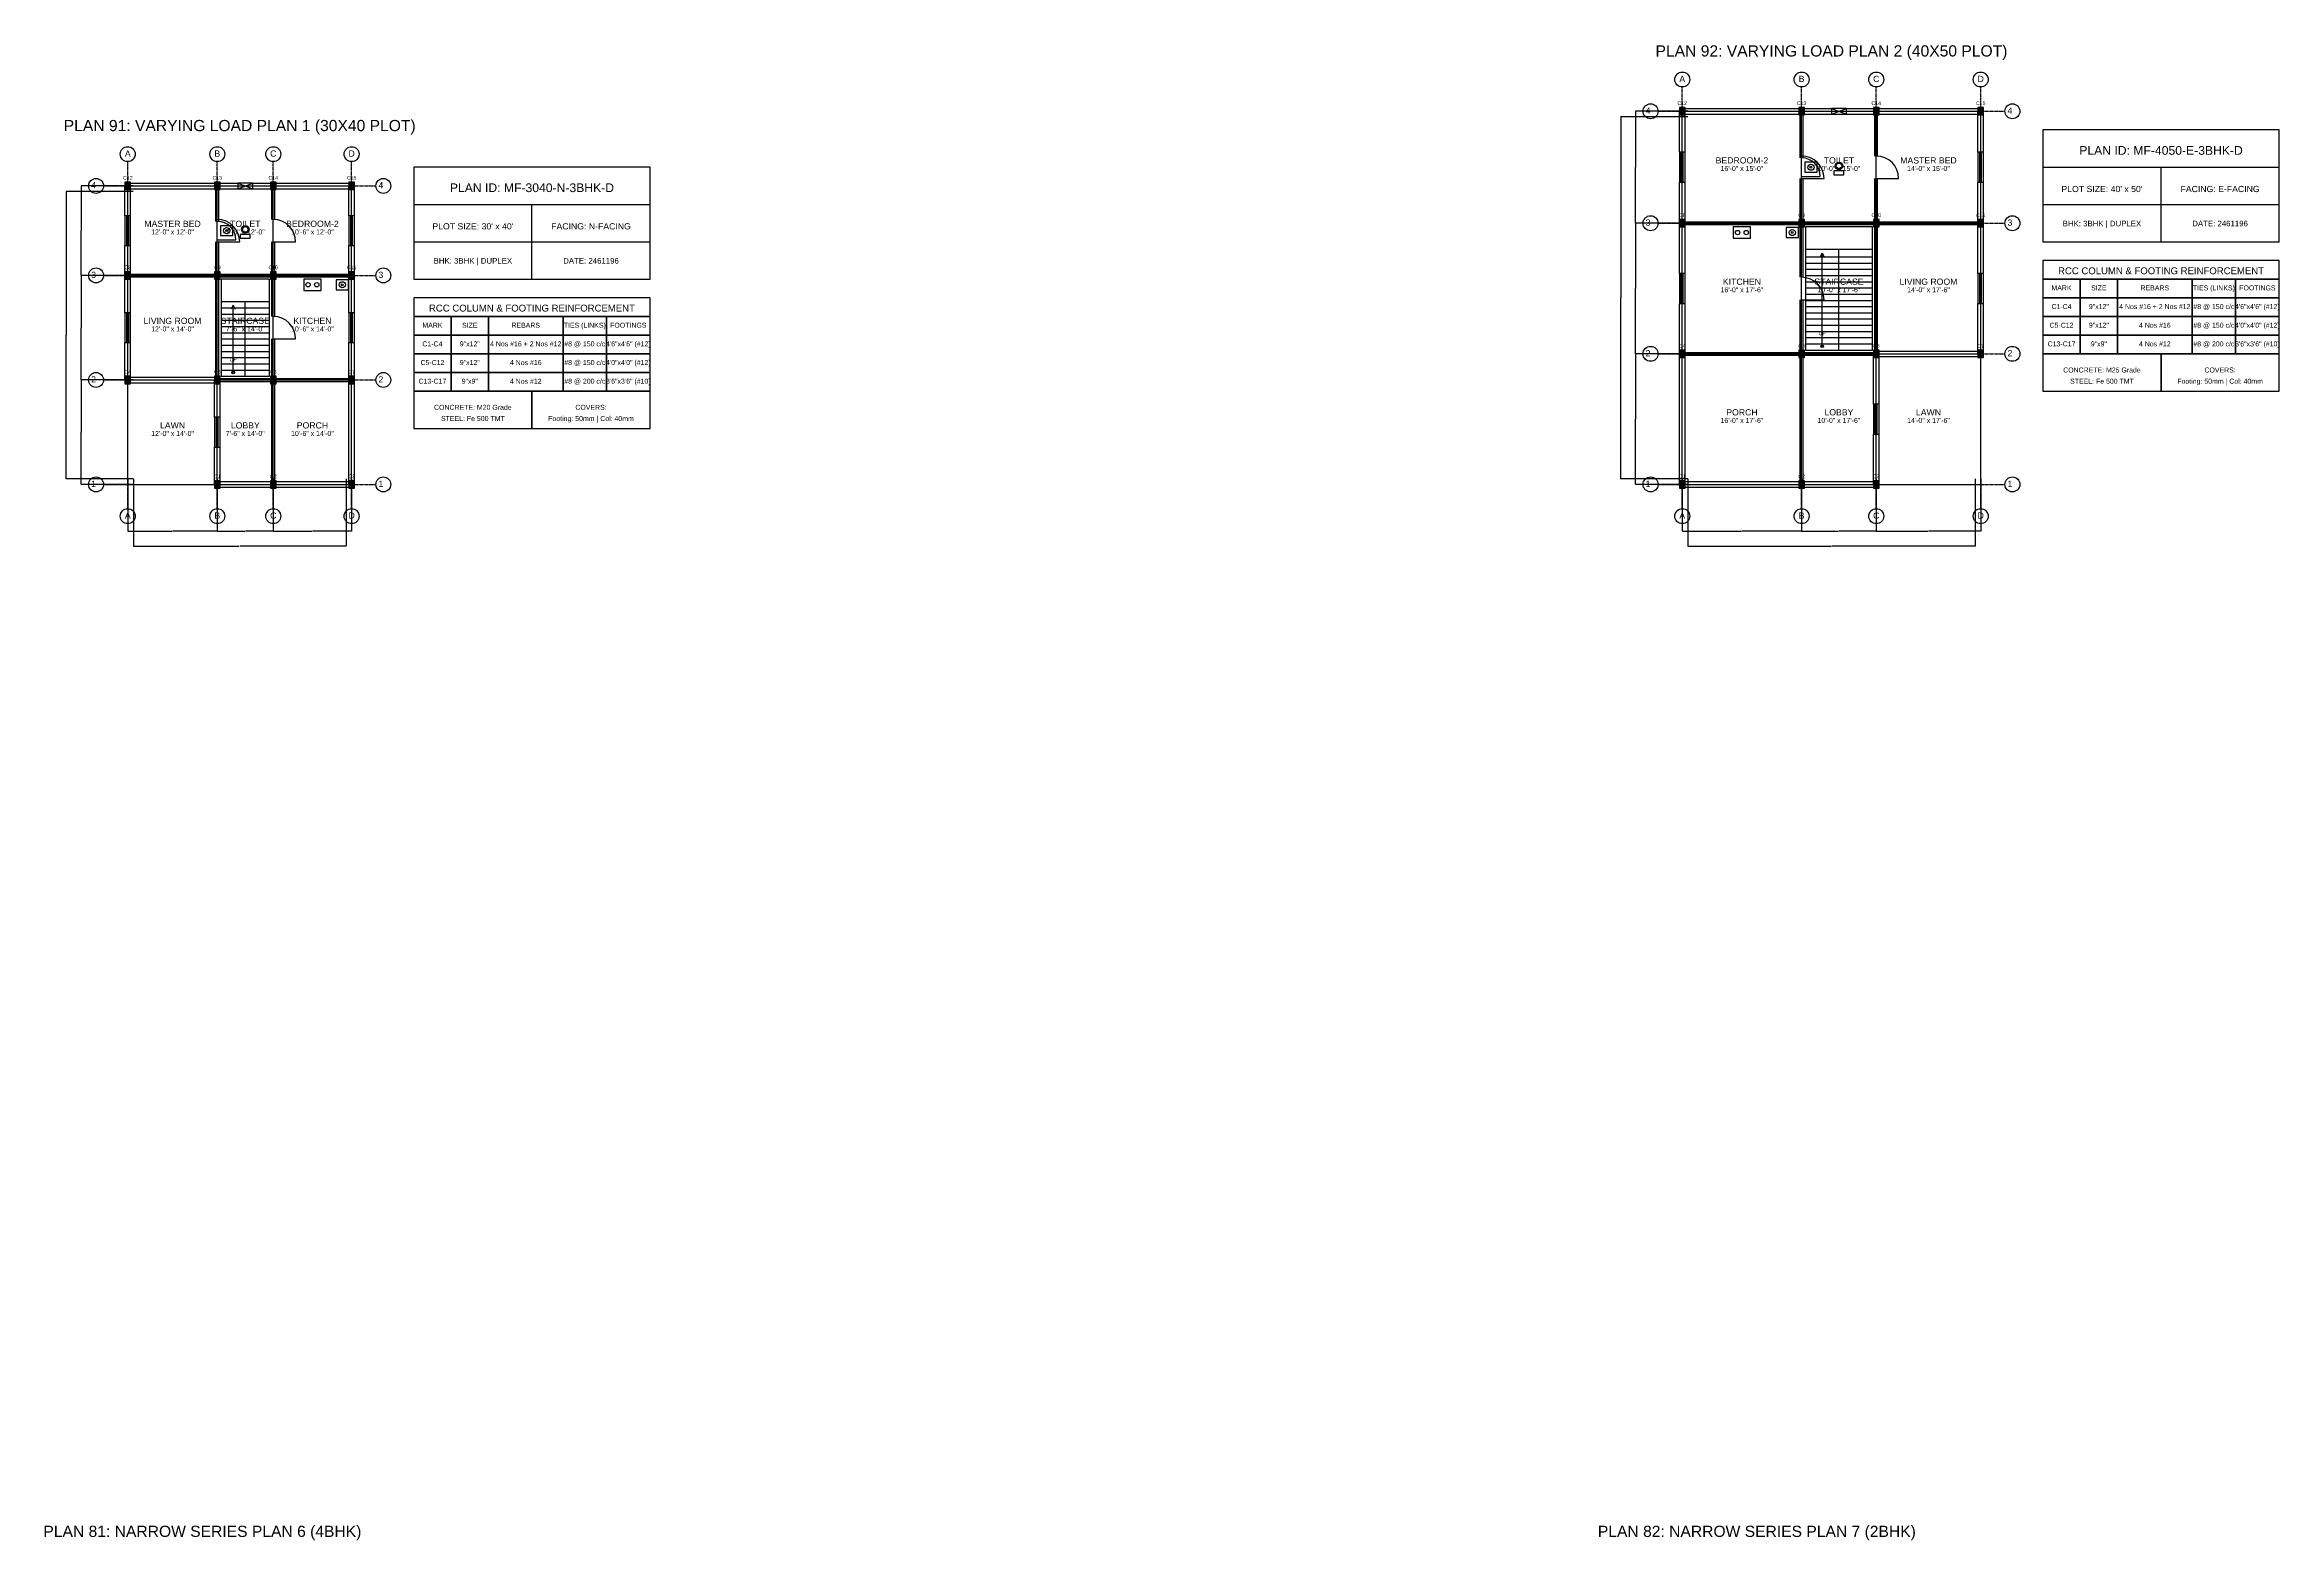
# Model space of a CAD drawing. Header units: inches. Extents: x -134 to 23580, y -99 to 23207.
# Drawn here: x -134 to 3460, y 20803 to 23207 of the extents above; entities that cross this region are included whole.
import ezdxf
from ezdxf.enums import TextEntityAlignment as Align

# ---------------------------------------------------------------- set-up
doc = ezdxf.new("R2010")
doc.units = ezdxf.units.IN
doc.header["$MEASUREMENT"] = 0
doc.linetypes.add('CENTER', pattern=[2, 1.25, -0.25, 0.25, -0.25])
for name, color, linetype in [('A-COL-HATCH', 251, 'Continuous'), ('A-COLUMN', 1, 'Continuous'), ('A-DIM', 5, 'Continuous'), ('A-DOOR', 30, 'Continuous'), ('A-FIXTURE', 8, 'Continuous'), ('A-STAIR', 6, 'Continuous'), ('A-TEXT', 2, 'Continuous'), ('A-WALL-EXT', 7, 'Continuous'), ('A-WALL-INT', 9, 'Continuous'), ('A-WINDOW', 4, 'Continuous'), ('S-BEAM-FRAMING', 2, 'Continuous'), ('S-BUBBLE', 4, 'Continuous'), ('S-GRID-CENTER', 8, 'CENTER'), ('S-TABLE', 7, 'Continuous'), ('S-TEXT', 3, 'Continuous')]:
    doc.layers.add(name, color=color, linetype=linetype)
doc.styles.get("Standard").update_dxf_attribs({"font": 'arial.ttf'})
doc.dimstyles.get("Standard").update_dxf_attribs({"dimtxt": 0.18, "dimasz": 0.18, "dimexe": 0.18, "dimexo": 0.0625, "dimgap": 0.09, "dimtad": 0, "dimtih": 1, "dimtoh": 1, "dimdec": 4, "dimzin": 0, "dimdsep": 46, "dimtxsty": 'Standard', "dimcen": 0.09, "dimadec": 0, "dimazin": 0, "dimtfac": 1, "dimtdec": 4, "dimtofl": 0, "dimtmove": 0, "dimatfit": 3, "dimfxl": 1, "dimtolj": 1, "dimtzin": 0, "dimarcsym": 0})

# ---------------------------------------------------------------- blocks, each defined once
blk = doc.blocks.new('*D780')
at = {"layer": 'A-DIM', "color": 0, "lineweight": -2, "transparency": 16777216}
for p, q in [((0, 22508.9), (0, 22424.8)), ((144, 22508.9), (144, 22424.8)), ((0.2, 22425), (71.4, 22425)), ((143.8, 22425), (72.6, 22425))]:
    blk.add_line(p, q, dxfattribs=at)
at = {"layer": 'A-DIM', "color": 0, "transparency": 16777216}
for points in [[(0.2, 22425), (0.2, 22425), (0, 22425)], [(143.8, 22425), (143.8, 22425), (144, 22425)]]:
    blk.add_solid(points, dxfattribs=at)
at = {"layer": 'Defpoints', "color": 0, "transparency": 16777216}
for p in [(0, 22509), (144, 22509), (144, 22425)]:
    blk.add_point(p, dxfattribs=at)
at = {"layer": 'A-DIM', "color": 0, "transparency": 16777216, "insert": (72, 22425), "char_height": 0.18, "attachment_point": 5}
blk.add_mtext('\\A1;144.0000', dxfattribs=at)
blk = doc.blocks.new('*D781')
at = {"layer": 'A-DIM', "color": 0, "lineweight": -2, "transparency": 16777216}
for p, q in [((144, 22508.9), (144, 22424.8)), ((234, 22508.9), (234, 22424.8)), ((144.2, 22425), (188.5, 22425)), ((233.8, 22425), (189.5, 22425))]:
    blk.add_line(p, q, dxfattribs=at)
at = {"layer": 'A-DIM', "color": 0, "transparency": 16777216}
for points in [[(144.2, 22425), (144.2, 22425), (144, 22425)], [(233.8, 22425), (233.8, 22425), (234, 22425)]]:
    blk.add_solid(points, dxfattribs=at)
at = {"layer": 'Defpoints', "color": 0, "transparency": 16777216}
for p in [(144, 22509), (234, 22509), (234, 22425)]:
    blk.add_point(p, dxfattribs=at)
at = {"layer": 'A-DIM', "color": 0, "transparency": 16777216, "insert": (189, 22425), "char_height": 0.18, "attachment_point": 5}
blk.add_mtext('\\A1;90.0000', dxfattribs=at)
blk = doc.blocks.new('*D782')
at = {"layer": 'A-DIM', "color": 0, "lineweight": -2, "transparency": 16777216}
for p, q in [((234, 22508.9), (234, 22424.8)), ((360, 22508.9), (360, 22424.8)), ((234.2, 22425), (296.4, 22425)), ((359.8, 22425), (297.6, 22425))]:
    blk.add_line(p, q, dxfattribs=at)
at = {"layer": 'A-DIM', "color": 0, "transparency": 16777216}
for points in [[(234.2, 22425), (234.2, 22425), (234, 22425)], [(359.8, 22425), (359.8, 22425), (360, 22425)]]:
    blk.add_solid(points, dxfattribs=at)
at = {"layer": 'Defpoints', "color": 0, "transparency": 16777216}
for p in [(234, 22509), (360, 22509), (360, 22425)]:
    blk.add_point(p, dxfattribs=at)
at = {"layer": 'A-DIM', "color": 0, "transparency": 16777216, "insert": (297, 22425), "char_height": 0.18, "attachment_point": 5}
blk.add_mtext('\\A1;126.0000', dxfattribs=at)
blk = doc.blocks.new('*D783')
at = {"layer": 'A-DIM', "color": 0, "lineweight": -2, "transparency": 16777216}
for p, q in [((9, 22508.9), (9, 22400.8)), ((351, 22508.9), (351, 22400.8)), ((9.2, 22401), (179.4, 22401)), ((350.8, 22401), (180.6, 22401))]:
    blk.add_line(p, q, dxfattribs=at)
at = {"layer": 'A-DIM', "color": 0, "transparency": 16777216}
for points in [[(9.2, 22401), (9.2, 22401), (9, 22401)], [(350.8, 22401), (350.8, 22401), (351, 22401)]]:
    blk.add_solid(points, dxfattribs=at)
at = {"layer": 'Defpoints', "color": 0, "transparency": 16777216}
for p in [(9, 22509), (351, 22509), (351, 22401)]:
    blk.add_point(p, dxfattribs=at)
at = {"layer": 'A-DIM', "color": 0, "transparency": 16777216, "insert": (180, 22401), "char_height": 0.18, "attachment_point": 5}
blk.add_mtext('\\A1;342.0000', dxfattribs=at)
blk = doc.blocks.new('*D784')
at = {"layer": 'A-DIM', "color": 0, "lineweight": -2, "transparency": 16777216}
for p, q in [((8.9, 22668), (-75.2, 22668)), ((-75, 22667.8), (-75, 22584.2)), ((-75, 22500.2), (-75, 22583.8)), ((8.9, 22500), (-75.2, 22500))]:
    blk.add_line(p, q, dxfattribs=at)
at = {"layer": 'A-DIM', "color": 0, "transparency": 16777216}
for points in [[(-75, 22667.8), (-75, 22667.8), (-75, 22668)], [(-75, 22500.2), (-75, 22500.2), (-75, 22500)]]:
    blk.add_solid(points, dxfattribs=at)
at = {"layer": 'Defpoints', "color": 0, "transparency": 16777216}
for p in [(-75, 22668), (9, 22668), (9, 22500)]:
    blk.add_point(p, dxfattribs=at)
at = {"layer": 'A-DIM', "color": 0, "transparency": 16777216, "insert": (-75, 22584), "char_height": 0.18, "attachment_point": 5}
blk.add_mtext('\\A1;168.0000', dxfattribs=at)
blk = doc.blocks.new('*D785')
at = {"layer": 'A-DIM', "color": 0, "lineweight": -2, "transparency": 16777216}
for p, q in [((8.9, 22836), (-75.2, 22836)), ((-75, 22835.8), (-75, 22752.2)), ((-75, 22668.2), (-75, 22751.8)), ((8.9, 22668), (-75.2, 22668))]:
    blk.add_line(p, q, dxfattribs=at)
at = {"layer": 'A-DIM', "color": 0, "transparency": 16777216}
for points in [[(-75, 22835.8), (-75, 22835.8), (-75, 22836)], [(-75, 22668.2), (-75, 22668.2), (-75, 22668)]]:
    blk.add_solid(points, dxfattribs=at)
at = {"layer": 'Defpoints', "color": 0, "transparency": 16777216}
for p in [(-75, 22836), (9, 22836), (9, 22668)]:
    blk.add_point(p, dxfattribs=at)
at = {"layer": 'A-DIM', "color": 0, "transparency": 16777216, "insert": (-75, 22752), "char_height": 0.18, "attachment_point": 5}
blk.add_mtext('\\A1;168.0000', dxfattribs=at)
blk = doc.blocks.new('*D786')
at = {"layer": 'A-DIM', "color": 0, "lineweight": -2, "transparency": 16777216}
for p, q in [((8.9, 22980), (-75.2, 22980)), ((-75, 22979.8), (-75, 22908.2)), ((-75, 22836.2), (-75, 22907.8)), ((8.9, 22836), (-75.2, 22836))]:
    blk.add_line(p, q, dxfattribs=at)
at = {"layer": 'A-DIM', "color": 0, "transparency": 16777216}
for points in [[(-75, 22979.8), (-75, 22979.8), (-75, 22980)], [(-75, 22836.2), (-75, 22836.2), (-75, 22836)]]:
    blk.add_solid(points, dxfattribs=at)
at = {"layer": 'Defpoints', "color": 0, "transparency": 16777216}
for p in [(-75, 22980), (9, 22980), (9, 22836)]:
    blk.add_point(p, dxfattribs=at)
at = {"layer": 'A-DIM', "color": 0, "transparency": 16777216, "insert": (-75, 22908), "char_height": 0.18, "attachment_point": 5}
blk.add_mtext('\\A1;144.0000', dxfattribs=at)
blk = doc.blocks.new('*D787')
at = {"layer": 'A-DIM', "color": 0, "lineweight": -2, "transparency": 16777216}
for p, q in [((8.9, 22971), (-99.2, 22971)), ((-99, 22970.8), (-99, 22740.2)), ((-99, 22509.2), (-99, 22739.8)), ((8.9, 22509), (-99.2, 22509))]:
    blk.add_line(p, q, dxfattribs=at)
at = {"layer": 'A-DIM', "color": 0, "transparency": 16777216}
for points in [[(-99, 22970.8), (-99, 22970.8), (-99, 22971)], [(-99, 22509.2), (-99, 22509.2), (-99, 22509)]]:
    blk.add_solid(points, dxfattribs=at)
at = {"layer": 'Defpoints', "color": 0, "transparency": 16777216}
for p in [(-99, 22971), (9, 22971), (9, 22509)]:
    blk.add_point(p, dxfattribs=at)
at = {"layer": 'A-DIM', "color": 0, "transparency": 16777216, "insert": (-99, 22740), "char_height": 0.18, "attachment_point": 5}
blk.add_mtext('\\A1;462.0000', dxfattribs=at)
blk = doc.blocks.new('*D788')
at = {"layer": 'A-DIM', "color": 0, "lineweight": -2, "transparency": 16777216}
for p, q in [((2500, 22508.9), (2500, 22424.8)), ((2692, 22508.9), (2692, 22424.8)), ((2500.2, 22425), (2595.4, 22425)), ((2691.8, 22425), (2596.6, 22425))]:
    blk.add_line(p, q, dxfattribs=at)
at = {"layer": 'A-DIM', "color": 0, "transparency": 16777216}
for points in [[(2500.2, 22425), (2500.2, 22425), (2500, 22425)], [(2691.8, 22425), (2691.8, 22425), (2692, 22425)]]:
    blk.add_solid(points, dxfattribs=at)
at = {"layer": 'Defpoints', "color": 0, "transparency": 16777216}
for p in [(2500, 22509), (2692, 22509), (2692, 22425)]:
    blk.add_point(p, dxfattribs=at)
at = {"layer": 'A-DIM', "color": 0, "transparency": 16777216, "insert": (2596, 22425), "char_height": 0.18, "attachment_point": 5}
blk.add_mtext('\\A1;192.0000', dxfattribs=at)
blk = doc.blocks.new('*D789')
at = {"layer": 'A-DIM', "color": 0, "lineweight": -2, "transparency": 16777216}
for p, q in [((2692, 22508.9), (2692, 22424.8)), ((2812, 22508.9), (2812, 22424.8)), ((2692.2, 22425), (2751.4, 22425)), ((2811.8, 22425), (2752.6, 22425))]:
    blk.add_line(p, q, dxfattribs=at)
at = {"layer": 'A-DIM', "color": 0, "transparency": 16777216}
for points in [[(2692.2, 22425), (2692.2, 22425), (2692, 22425)], [(2811.8, 22425), (2811.8, 22425), (2812, 22425)]]:
    blk.add_solid(points, dxfattribs=at)
at = {"layer": 'Defpoints', "color": 0, "transparency": 16777216}
for p in [(2692, 22509), (2812, 22509), (2812, 22425)]:
    blk.add_point(p, dxfattribs=at)
at = {"layer": 'A-DIM', "color": 0, "transparency": 16777216, "insert": (2752, 22425), "char_height": 0.18, "attachment_point": 5}
blk.add_mtext('\\A1;120.0000', dxfattribs=at)
blk = doc.blocks.new('*D790')
at = {"layer": 'A-DIM', "color": 0, "lineweight": -2, "transparency": 16777216}
for p, q in [((2812, 22508.9), (2812, 22424.8)), ((2980, 22508.9), (2980, 22424.8)), ((2812.2, 22425), (2895.4, 22425)), ((2979.8, 22425), (2896.6, 22425))]:
    blk.add_line(p, q, dxfattribs=at)
at = {"layer": 'A-DIM', "color": 0, "transparency": 16777216}
for points in [[(2812.2, 22425), (2812.2, 22425), (2812, 22425)], [(2979.8, 22425), (2979.8, 22425), (2980, 22425)]]:
    blk.add_solid(points, dxfattribs=at)
at = {"layer": 'Defpoints', "color": 0, "transparency": 16777216}
for p in [(2812, 22509), (2980, 22509), (2980, 22425)]:
    blk.add_point(p, dxfattribs=at)
at = {"layer": 'A-DIM', "color": 0, "transparency": 16777216, "insert": (2896, 22425), "char_height": 0.18, "attachment_point": 5}
blk.add_mtext('\\A1;168.0000', dxfattribs=at)
blk = doc.blocks.new('*D791')
at = {"layer": 'A-DIM', "color": 0, "lineweight": -2, "transparency": 16777216}
for p, q in [((2509, 22508.9375), (2509, 22400.82)), ((2971, 22508.9375), (2971, 22400.82)), ((2509.18, 22401), (2739.393206, 22401)), ((2970.82, 22401), (2740.606794, 22401))]:
    blk.add_line(p, q, dxfattribs=at)
at = {"layer": 'A-DIM', "color": 0, "transparency": 16777216}
for points in [[(2509.18, 22401.03), (2509.18, 22400.97), (2509, 22401)], [(2970.82, 22401.03), (2970.82, 22400.97), (2971, 22401)]]:
    blk.add_solid(points, dxfattribs=at)
at = {"layer": 'Defpoints', "color": 0, "transparency": 16777216}
for p in [(2509, 22509), (2971, 22509), (2971, 22401)]:
    blk.add_point(p, dxfattribs=at)
at = {"layer": 'A-DIM', "color": 0, "transparency": 16777216, "insert": (2740, 22401), "char_height": 0.18, "attachment_point": 5}
blk.add_mtext('\\A1;462.0000', dxfattribs=at)
blk = doc.blocks.new('*D792')
at = {"layer": 'A-DIM', "color": 0, "lineweight": -2, "transparency": 16777216}
for p, q in [((2508.9, 22710), (2424.8, 22710)), ((2425, 22709.8), (2425, 22605.2)), ((2425, 22500.2), (2425, 22604.8)), ((2508.9, 22500), (2424.8, 22500))]:
    blk.add_line(p, q, dxfattribs=at)
at = {"layer": 'A-DIM', "color": 0, "transparency": 16777216}
for points in [[(2425, 22709.8), (2425, 22709.8), (2425, 22710)], [(2425, 22500.2), (2425, 22500.2), (2425, 22500)]]:
    blk.add_solid(points, dxfattribs=at)
at = {"layer": 'Defpoints', "color": 0, "transparency": 16777216}
for p in [(2425, 22710), (2509, 22710), (2509, 22500)]:
    blk.add_point(p, dxfattribs=at)
at = {"layer": 'A-DIM', "color": 0, "transparency": 16777216, "insert": (2425, 22605), "char_height": 0.18, "attachment_point": 5}
blk.add_mtext('\\A1;210.0000', dxfattribs=at)
blk = doc.blocks.new('*D793')
at = {"layer": 'A-DIM', "color": 0, "lineweight": -2, "transparency": 16777216}
for p, q in [((2508.9, 22920), (2424.8, 22920)), ((2425, 22919.8), (2425, 22815.2)), ((2425, 22710.2), (2425, 22814.8)), ((2508.9, 22710), (2424.8, 22710))]:
    blk.add_line(p, q, dxfattribs=at)
at = {"layer": 'A-DIM', "color": 0, "transparency": 16777216}
for points in [[(2425, 22919.8), (2425, 22919.8), (2425, 22920)], [(2425, 22710.2), (2425, 22710.2), (2425, 22710)]]:
    blk.add_solid(points, dxfattribs=at)
at = {"layer": 'Defpoints', "color": 0, "transparency": 16777216}
for p in [(2425, 22920), (2509, 22920), (2509, 22710)]:
    blk.add_point(p, dxfattribs=at)
at = {"layer": 'A-DIM', "color": 0, "transparency": 16777216, "insert": (2425, 22815), "char_height": 0.18, "attachment_point": 5}
blk.add_mtext('\\A1;210.0000', dxfattribs=at)
blk = doc.blocks.new('*D794')
at = {"layer": 'A-DIM', "color": 0, "lineweight": -2, "transparency": 16777216}
for p, q in [((2508.9, 23100), (2424.8, 23100)), ((2425, 23099.8), (2425, 23010.2)), ((2425, 22920.2), (2425, 23009.8)), ((2508.9, 22920), (2424.8, 22920))]:
    blk.add_line(p, q, dxfattribs=at)
at = {"layer": 'A-DIM', "color": 0, "transparency": 16777216}
for points in [[(2425, 23099.8), (2425, 23099.8), (2425, 23100)], [(2425, 22920.2), (2425, 22920.2), (2425, 22920)]]:
    blk.add_solid(points, dxfattribs=at)
at = {"layer": 'Defpoints', "color": 0, "transparency": 16777216}
for p in [(2425, 23100), (2509, 23100), (2509, 22920)]:
    blk.add_point(p, dxfattribs=at)
at = {"layer": 'A-DIM', "color": 0, "transparency": 16777216, "insert": (2425, 23010), "char_height": 0.18, "attachment_point": 5}
blk.add_mtext('\\A1;180.0000', dxfattribs=at)
blk = doc.blocks.new('*D795')
at = {"layer": 'A-DIM', "color": 0, "lineweight": -2, "transparency": 16777216}
for p, q in [((2508.9, 23091), (2400.8, 23091)), ((2401, 23090.8), (2401, 22800.2)), ((2401, 22509.2), (2401, 22799.8)), ((2508.9, 22509), (2400.8, 22509))]:
    blk.add_line(p, q, dxfattribs=at)
at = {"layer": 'A-DIM', "color": 0, "transparency": 16777216}
for points in [[(2401, 23090.8), (2401, 23090.8), (2401, 23091)], [(2401, 22509.2), (2401, 22509.2), (2401, 22509)]]:
    blk.add_solid(points, dxfattribs=at)
at = {"layer": 'Defpoints', "color": 0, "transparency": 16777216}
for p in [(2401, 23091), (2509, 23091), (2509, 22509)]:
    blk.add_point(p, dxfattribs=at)
at = {"layer": 'A-DIM', "color": 0, "transparency": 16777216, "insert": (2401, 22800), "char_height": 0.18, "attachment_point": 5}
blk.add_mtext('\\A1;582.0000', dxfattribs=at)

msp = doc.modelspace()

# ---------------------------------------------------------------- linework, layer by layer
at = {"layer": 'A-COL-HATCH'}
for points in [[(2495.5, 23094), (2504.5, 23094), (2495.5, 23106), (2504.5, 23106)], [(2687.5, 23094), (2696.5, 23094), (2687.5, 23106), (2696.5, 23106)], [(2807.5, 23094), (2816.5, 23094), (2807.5, 23106), (2816.5, 23106)], [(2975.5, 23094), (2984.5, 23094), (2975.5, 23106), (2984.5, 23106)], [(-4.5, 22974), (4.5, 22974), (-4.5, 22986), (4.5, 22986)], [(139.5, 22974), (148.5, 22974), (139.5, 22986), (148.5, 22986)], [(229.5, 22974), (238.5, 22974), (229.5, 22986), (238.5, 22986)], [(355.5, 22974), (364.5, 22974), (355.5, 22986), (364.5, 22986)], [(2495.5, 22914), (2504.5, 22914), (2495.5, 22926), (2504.5, 22926)], [(2687.5, 22914), (2696.5, 22914), (2687.5, 22926), (2696.5, 22926)], [(2807.5, 22914), (2816.5, 22914), (2807.5, 22926), (2816.5, 22926)], [(2975.5, 22914), (2984.5, 22914), (2975.5, 22926), (2984.5, 22926)], [(-4.5, 22830), (4.5, 22830), (-4.5, 22842), (4.5, 22842)], [(139.5, 22830), (148.5, 22830), (139.5, 22842), (148.5, 22842)], [(229.5, 22830), (238.5, 22830), (229.5, 22842), (238.5, 22842)], [(355.5, 22830), (364.5, 22830), (355.5, 22842), (364.5, 22842)], [(2495.5, 22704), (2504.5, 22704), (2495.5, 22716), (2504.5, 22716)], [(2687.5, 22704), (2696.5, 22704), (2687.5, 22716), (2696.5, 22716)], [(2807.5, 22704), (2816.5, 22704), (2807.5, 22716), (2816.5, 22716)], [(2975.5, 22704), (2984.5, 22704), (2975.5, 22716), (2984.5, 22716)], [(-4.5, 22662), (4.5, 22662), (-4.5, 22674), (4.5, 22674)], [(139.5, 22662), (148.5, 22662), (139.5, 22674), (148.5, 22674)], [(229.5, 22662), (238.5, 22662), (229.5, 22674), (238.5, 22674)], [(355.5, 22662), (364.5, 22662), (355.5, 22674), (364.5, 22674)], [(139.5, 22494), (148.5, 22494), (139.5, 22506), (148.5, 22506)], [(229.5, 22494), (238.5, 22494), (229.5, 22506), (238.5, 22506)], [(355.5, 22494), (364.5, 22494), (355.5, 22506), (364.5, 22506)], [(2495.5, 22494), (2504.5, 22494), (2495.5, 22506), (2504.5, 22506)], [(2687.5, 22494), (2696.5, 22494), (2687.5, 22506), (2696.5, 22506)], [(2807.5, 22494), (2816.5, 22494), (2807.5, 22506), (2816.5, 22506)]]:
    msp.add_solid(points, dxfattribs=at)
at = {"layer": 'A-COLUMN'}
for points in [[(2495.5, 23094), (2504.5, 23094), (2504.5, 23106), (2495.5, 23106)], [(2687.5, 23094), (2696.5, 23094), (2696.5, 23106), (2687.5, 23106)], [(2807.5, 23094), (2816.5, 23094), (2816.5, 23106), (2807.5, 23106)], [(2975.5, 23094), (2984.5, 23094), (2984.5, 23106), (2975.5, 23106)], [(-4.5, 22974), (4.5, 22974), (4.5, 22986), (-4.5, 22986)], [(139.5, 22974), (148.5, 22974), (148.5, 22986), (139.5, 22986)], [(229.5, 22974), (238.5, 22974), (238.5, 22986), (229.5, 22986)], [(355.5, 22974), (364.5, 22974), (364.5, 22986), (355.5, 22986)], [(2495.5, 22914), (2504.5, 22914), (2504.5, 22926), (2495.5, 22926)], [(2687.5, 22914), (2696.5, 22914), (2696.5, 22926), (2687.5, 22926)], [(2807.5, 22914), (2816.5, 22914), (2816.5, 22926), (2807.5, 22926)], [(2975.5, 22914), (2984.5, 22914), (2984.5, 22926), (2975.5, 22926)], [(-4.5, 22830), (4.5, 22830), (4.5, 22842), (-4.5, 22842)], [(139.5, 22830), (148.5, 22830), (148.5, 22842), (139.5, 22842)], [(229.5, 22830), (238.5, 22830), (238.5, 22842), (229.5, 22842)], [(355.5, 22830), (364.5, 22830), (364.5, 22842), (355.5, 22842)], [(2495.5, 22704), (2504.5, 22704), (2504.5, 22716), (2495.5, 22716)], [(2687.5, 22704), (2696.5, 22704), (2696.5, 22716), (2687.5, 22716)], [(2807.5, 22704), (2816.5, 22704), (2816.5, 22716), (2807.5, 22716)], [(2975.5, 22704), (2984.5, 22704), (2984.5, 22716), (2975.5, 22716)], [(-4.5, 22662), (4.5, 22662), (4.5, 22674), (-4.5, 22674)], [(139.5, 22662), (148.5, 22662), (148.5, 22674), (139.5, 22674)], [(229.5, 22662), (238.5, 22662), (238.5, 22674), (229.5, 22674)], [(355.5, 22662), (364.5, 22662), (364.5, 22674), (355.5, 22674)], [(139.5, 22494), (148.5, 22494), (148.5, 22506), (139.5, 22506)], [(229.5, 22494), (238.5, 22494), (238.5, 22506), (229.5, 22506)], [(355.5, 22494), (364.5, 22494), (364.5, 22506), (355.5, 22506)], [(2495.5, 22494), (2504.5, 22494), (2504.5, 22506), (2495.5, 22506)], [(2687.5, 22494), (2696.5, 22494), (2696.5, 22506), (2687.5, 22506)], [(2807.5, 22494), (2816.5, 22494), (2816.5, 22506), (2807.5, 22506)]]:
    msp.add_lwpolyline(points, close=True, dxfattribs=at)
at = {"layer": 'A-DOOR'}
for p, q in [((2692, 22995), (2722, 22995)), ((2692, 22992), (2728, 22992)), ((2812, 22992), (2848, 22992)), ((144, 22893), (174, 22893)), ((144, 22890), (180, 22890)), ((234, 22890), (270, 22890)), ((2692, 22797), (2728, 22797)), ((234, 22734), (270, 22734))]:
    msp.add_line(p, q, dxfattribs=at)
for centre, radius in [((2692, 22992), 36), ((2692, 22995), 30), ((2812, 22992), 36), ((144, 22890), 36), ((144, 22893), 30), ((234, 22890), 36), ((2692, 22797), 36), ((234, 22734), 36)]:
    msp.add_arc(centre, radius, 0, 90, dxfattribs=at)
at = {"layer": 'A-FIXTURE'}
for points in [[(2697, 23002), (2717, 23002), (2717, 23018), (2697, 23018)], [(2744, 22998), (2760, 22998), (2760, 23004), (2744, 23004)], [(149, 22900), (169, 22900), (169, 22916), (149, 22916)], [(181, 22896), (197, 22896), (197, 22902), (181, 22902)], [(2582, 22896), (2610, 22896), (2610, 22914), (2582, 22914)], [(2667, 22897), (2687, 22897), (2687, 22913), (2667, 22913)], [(283, 22812), (311, 22812), (311, 22830), (283, 22830)], [(335, 22813), (355, 22813), (355, 22829), (335, 22829)]]:
    msp.add_lwpolyline(points, close=True, dxfattribs=at)
for centre, radius in [((2707, 23010), 5), ((2707, 23010), 1.5), ((2752, 23012), 6), ((2752, 23012), 4.5), ((159, 22908), 5), ((159, 22908), 1.5), ((189, 22910), 6), ((189, 22910), 4.5), ((2589, 22905), 3.5), ((2603, 22905), 3.5), ((2677, 22905), 5), ((2677, 22905), 1.5), ((290, 22821), 3.5), ((304, 22821), 3.5), ((345, 22821), 5), ((345, 22821), 1.5)]:
    msp.add_circle(centre, radius, dxfattribs=at)
at = {"layer": 'A-STAIR'}
for p, q in [((2698, 22878), (2806, 22878)), ((2698, 22866), (2752, 22866)), ((2725, 22872), (2722, 22866)), ((2725, 22722), (2725, 22872)), ((2725, 22872), (2728, 22866)), ((2752, 22716), (2752, 22878)), ((2752, 22866), (2806, 22866)), ((2698, 22856), (2752, 22856)), ((2698, 22846), (2752, 22846)), ((2698, 22836), (2752, 22836)), ((2698, 22826), (2752, 22826)), ((2752, 22856), (2806, 22856)), ((2752, 22846), (2806, 22846)), ((2752, 22836), (2806, 22836)), ((2752, 22826), (2806, 22826)), ((150, 22794), (228, 22794)), ((169.5, 22788), (166.5, 22782)), ((169.5, 22680), (169.5, 22788)), ((169.5, 22788), (172.5, 22782)), ((189, 22674), (189, 22794)), ((2698, 22816), (2752, 22816)), ((2698, 22806), (2752, 22806)), ((2698, 22796), (2752, 22796)), ((2698, 22786), (2752, 22786)), ((2752, 22816), (2806, 22816)), ((2752, 22806), (2806, 22806)), ((2752, 22796), (2806, 22796)), ((2752, 22786), (2806, 22786)), ((150, 22784), (189, 22784)), ((150, 22774), (189, 22774)), ((150, 22764), (189, 22764)), ((150, 22754), (189, 22754)), ((189, 22784), (228, 22784)), ((189, 22774), (228, 22774)), ((189, 22764), (228, 22764)), ((189, 22754), (228, 22754)), ((2698, 22776), (2752, 22776)), ((2698, 22766), (2752, 22766)), ((2698, 22756), (2752, 22756)), ((2752, 22776), (2806, 22776)), ((2752, 22766), (2806, 22766)), ((2752, 22756), (2806, 22756)), ((150, 22744), (189, 22744)), ((150, 22734), (189, 22734)), ((150, 22724), (189, 22724)), ((150, 22714), (189, 22714)), ((189, 22744), (228, 22744)), ((189, 22734), (228, 22734)), ((189, 22724), (228, 22724)), ((189, 22714), (228, 22714)), ((2698, 22746), (2752, 22746)), ((2698, 22736), (2752, 22736)), ((2698, 22726), (2752, 22726)), ((2752, 22746), (2806, 22746)), ((2752, 22736), (2806, 22736)), ((2752, 22726), (2806, 22726)), ((150, 22704), (189, 22704)), ((150, 22694), (189, 22694)), ((150, 22684), (189, 22684)), ((189, 22704), (228, 22704)), ((189, 22694), (228, 22694)), ((189, 22684), (228, 22684))]:
    msp.add_line(p, q, dxfattribs=at)
for points in [[(2698, 22716), (2806, 22716), (2806, 22914), (2698, 22914)], [(150, 22674), (228, 22674), (228, 22830), (150, 22830)]]:
    msp.add_lwpolyline(points, close=True, dxfattribs=at)
for centre in [(2725, 22722), (169.5, 22680)]:
    msp.add_circle(centre, 2, dxfattribs=at)
at = {"layer": 'A-WALL-EXT'}
for p, q in [((2495.5, 23034), (2495.5, 23100)), ((2500, 23104.5), (2692, 23104.5)), ((2500, 23095.5), (2692, 23095.5)), ((2504.5, 23034), (2504.5, 23100)), ((2692, 23104.5), (2740, 23104.5)), ((2692, 23095.5), (2740, 23095.5)), ((2764, 23104.5), (2812, 23104.5)), ((2764, 23095.5), (2812, 23095.5)), ((2812, 23104.5), (2980, 23104.5)), ((2812, 23095.5), (2980, 23095.5)), ((2975.5, 23034), (2975.5, 23100)), ((2984.5, 23034), (2984.5, 23100)), ((3080, 23010), (3460, 23010)), ((3270, 22890), (3270, 23010)), ((-4.5, 22932), (-4.5, 22980)), ((0, 22984.5), (144, 22984.5)), ((0, 22975.5), (144, 22975.5)), ((4.5, 22932), (4.5, 22980)), ((144, 22984.5), (177, 22984.5)), ((144, 22975.5), (177, 22975.5)), ((201, 22984.5), (234, 22984.5)), ((201, 22975.5), (234, 22975.5)), ((234, 22984.5), (360, 22984.5)), ((234, 22975.5), (360, 22975.5)), ((355.5, 22932), (355.5, 22980)), ((364.5, 22932), (364.5, 22980)), ((2495.5, 22920), (2495.5, 22986)), ((2504.5, 22920), (2504.5, 22986)), ((2975.5, 22920), (2975.5, 22986)), ((2984.5, 22920), (2984.5, 22986)), ((460, 22950), (840, 22950)), ((650, 22830), (650, 22950)), ((3080, 22950), (3460, 22950)), ((2495.5, 22839), (2495.5, 22920)), ((2504.5, 22839), (2504.5, 22920)), ((2975.5, 22839), (2975.5, 22920)), ((2984.5, 22839), (2984.5, 22920)), ((-4.5, 22836), (-4.5, 22884)), ((4.5, 22836), (4.5, 22884)), ((355.5, 22836), (355.5, 22884)), ((364.5, 22836), (364.5, 22884)), ((460, 22890), (840, 22890)), ((-4.5, 22776), (-4.5, 22836)), ((4.5, 22776), (4.5, 22836)), ((355.5, 22776), (355.5, 22836)), ((364.5, 22776), (364.5, 22836)), ((2495.5, 22710), (2495.5, 22791)), ((2504.5, 22710), (2504.5, 22791)), ((2975.5, 22710), (2975.5, 22791)), ((2984.5, 22710), (2984.5, 22791)), ((-4.5, 22668), (-4.5, 22728)), ((4.5, 22668), (4.5, 22728)), ((355.5, 22668), (355.5, 22728)), ((364.5, 22668), (364.5, 22728)), ((2812, 22714.5), (2980, 22714.5)), ((2495.5, 22500), (2495.5, 22710)), ((2504.5, 22500), (2504.5, 22710)), ((2807.5, 22629), (2807.5, 22710)), ((2812, 22705.5), (2980, 22705.5)), ((2816.5, 22629), (2816.5, 22710)), ((0, 22672.5), (144, 22672.5)), ((0, 22663.5), (144, 22663.5)), ((139.5, 22608), (139.5, 22668)), ((148.5, 22608), (148.5, 22668)), ((355.5, 22500), (355.5, 22668)), ((364.5, 22500), (364.5, 22668)), ((2807.5, 22500), (2807.5, 22581)), ((2816.5, 22500), (2816.5, 22581)), ((139.5, 22500), (139.5, 22560)), ((148.5, 22500), (148.5, 22560)), ((144, 22504.5), (234, 22504.5)), ((234, 22504.5), (360, 22504.5)), ((2500, 22504.5), (2692, 22504.5)), ((2692, 22504.5), (2812, 22504.5)), ((144, 22495.5), (234, 22495.5)), ((234, 22495.5), (360, 22495.5)), ((2500, 22495.5), (2692, 22495.5)), ((2692, 22495.5), (2812, 22495.5))]:
    msp.add_line(p, q, dxfattribs=at)
for points in [[(3080, 22890), (3460, 22890), (3460, 23070), (3080, 23070)], [(460, 22830), (840, 22830), (840, 23010), (460, 23010)]]:
    msp.add_lwpolyline(points, close=True, dxfattribs=at)
at = {"layer": 'A-WALL-INT'}
for p, q in [((2689.75, 23025), (2689.75, 23100)), ((2694.25, 23025), (2694.25, 23100)), ((2809.75, 23028), (2809.75, 23100)), ((2814.25, 23028), (2814.25, 23100)), ((141.75, 22923), (141.75, 22980)), ((146.25, 22923), (146.25, 22980)), ((231.75, 22926), (231.75, 22980)), ((236.25, 22926), (236.25, 22980)), ((2689.75, 22920), (2689.75, 22992)), ((2694.25, 22920), (2694.25, 22992)), ((2809.75, 22920), (2809.75, 22992)), ((2814.25, 22920), (2814.25, 22992)), ((2500, 22922.25), (2692, 22922.25)), ((2500, 22917.75), (2692, 22917.75)), ((2689.75, 22833), (2689.75, 22920)), ((2692, 22922.25), (2812, 22922.25)), ((2692, 22917.75), (2812, 22917.75)), ((2694.25, 22833), (2694.25, 22920)), ((2809.75, 22710), (2809.75, 22920)), ((2812, 22922.25), (2980, 22922.25)), ((2812, 22917.75), (2980, 22917.75)), ((2814.25, 22710), (2814.25, 22920)), ((141.75, 22836), (141.75, 22890)), ((146.25, 22836), (146.25, 22890)), ((231.75, 22836), (231.75, 22890)), ((236.25, 22836), (236.25, 22890)), ((0, 22838.25), (144, 22838.25)), ((0, 22833.75), (144, 22833.75)), ((141.75, 22668), (141.75, 22836)), ((144, 22838.25), (234, 22838.25)), ((144, 22833.75), (234, 22833.75)), ((146.25, 22668), (146.25, 22836)), ((231.75, 22770), (231.75, 22836)), ((234, 22838.25), (360, 22838.25)), ((234, 22833.75), (360, 22833.75)), ((236.25, 22770), (236.25, 22836)), ((2689.75, 22710), (2689.75, 22797)), ((2694.25, 22710), (2694.25, 22797)), ((231.75, 22668), (231.75, 22734)), ((236.25, 22668), (236.25, 22734)), ((2500, 22712.25), (2692, 22712.25)), ((2500, 22707.75), (2692, 22707.75)), ((2689.75, 22500), (2689.75, 22710)), ((2692, 22712.25), (2812, 22712.25)), ((2692, 22707.75), (2812, 22707.75)), ((2694.25, 22500), (2694.25, 22710)), ((144, 22670.25), (234, 22670.25)), ((144, 22665.75), (234, 22665.75)), ((231.75, 22500), (231.75, 22668)), ((234, 22670.25), (360, 22670.25)), ((234, 22665.75), (360, 22665.75)), ((236.25, 22500), (236.25, 22668))]:
    msp.add_line(p, q, dxfattribs=at)
at = {"layer": 'A-WINDOW'}
for p, q in [((2740, 23095.5), (2764, 23104.5)), ((2740, 23104.5), (2764, 23095.5)), ((2498.5, 22986), (2498.5, 23034)), ((2501.5, 22986), (2501.5, 23034)), ((2978.5, 22986), (2978.5, 23034)), ((2981.5, 22986), (2981.5, 23034)), ((177, 22975.5), (201, 22984.5)), ((177, 22984.5), (201, 22975.5)), ((-1.5, 22884), (-1.5, 22932)), ((1.5, 22884), (1.5, 22932)), ((358.5, 22884), (358.5, 22932)), ((361.5, 22884), (361.5, 22932)), ((2498.5, 22791), (2498.5, 22839)), ((2501.5, 22791), (2501.5, 22839)), ((2978.5, 22791), (2978.5, 22839)), ((2981.5, 22791), (2981.5, 22839)), ((-1.5, 22728), (-1.5, 22776)), ((1.5, 22728), (1.5, 22776)), ((358.5, 22728), (358.5, 22776)), ((361.5, 22728), (361.5, 22776)), ((142.5, 22560), (142.5, 22608)), ((145.5, 22560), (145.5, 22608)), ((2810.5, 22581), (2810.5, 22629)), ((2813.5, 22581), (2813.5, 22629))]:
    msp.add_line(p, q, dxfattribs=at)
for points in [[(2740, 23095.5), (2764, 23095.5), (2764, 23104.5), (2740, 23104.5)], [(2495.5, 22986), (2504.5, 22986), (2504.5, 23034), (2495.5, 23034)], [(2975.5, 22986), (2984.5, 22986), (2984.5, 23034), (2975.5, 23034)], [(177, 22975.5), (201, 22975.5), (201, 22984.5), (177, 22984.5)], [(-4.5, 22884), (4.5, 22884), (4.5, 22932), (-4.5, 22932)], [(355.5, 22884), (364.5, 22884), (364.5, 22932), (355.5, 22932)], [(2495.5, 22791), (2504.5, 22791), (2504.5, 22839), (2495.5, 22839)], [(2975.5, 22791), (2984.5, 22791), (2984.5, 22839), (2975.5, 22839)], [(-4.5, 22728), (4.5, 22728), (4.5, 22776), (-4.5, 22776)], [(355.5, 22728), (364.5, 22728), (364.5, 22776), (355.5, 22776)], [(139.5, 22560), (148.5, 22560), (148.5, 22608), (139.5, 22608)], [(2807.5, 22581), (2816.5, 22581), (2816.5, 22629), (2807.5, 22629)]]:
    msp.add_lwpolyline(points, close=True, dxfattribs=at)
at = {"layer": 'S-BEAM-FRAMING'}
for p, q in [((2500, 22500), (2500, 23100)), ((2500, 23100), (2980, 23100)), ((2692, 22500), (2692, 23100)), ((2812, 22500), (2812, 23100)), ((2980, 22500), (2980, 23100)), ((0, 22500), (0, 22980)), ((0, 22980), (360, 22980)), ((144, 22500), (144, 22980)), ((234, 22500), (234, 22980)), ((360, 22500), (360, 22980)), ((2500, 22920), (2980, 22920)), ((0, 22836), (360, 22836)), ((2500, 22710), (2980, 22710)), ((0, 22668), (360, 22668)), ((0, 22500), (360, 22500)), ((2500, 22500), (2980, 22500))]:
    msp.add_line(p, q, dxfattribs=at)
at = {"layer": 'S-BUBBLE'}
for centre in [(2500, 23151), (2692, 23151), (2812, 23151), (2980, 23151), (2449, 23100), (3031, 23100), (0, 23031), (144, 23031), (234, 23031), (360, 23031), (-51, 22980), (411, 22980), (2449, 22920), (3031, 22920), (-51, 22836), (411, 22836), (2449, 22710), (3031, 22710), (-51, 22668), (411, 22668), (-51, 22500), (411, 22500), (2449, 22500), (3031, 22500), (0, 22449), (144, 22449), (234, 22449), (360, 22449), (2500, 22449), (2692, 22449), (2812, 22449), (2980, 22449)]:
    msp.add_circle(centre, 12, dxfattribs=at)
at = {"layer": 'S-GRID-CENTER'}
for p, q in [((2500, 22461), (2500, 23139)), ((2692, 22461), (2692, 23139)), ((2812, 22461), (2812, 23139)), ((2980, 22461), (2980, 23139)), ((2461, 23100), (3019, 23100)), ((0, 22461), (0, 23019)), ((144, 22461), (144, 23019)), ((234, 22461), (234, 23019)), ((360, 22461), (360, 23019)), ((-39, 22980), (399, 22980)), ((2461, 22920), (3019, 22920)), ((-39, 22836), (399, 22836)), ((2461, 22710), (3019, 22710)), ((-39, 22668), (399, 22668)), ((-39, 22500), (399, 22500)), ((2461, 22500), (3019, 22500))]:
    msp.add_line(p, q, dxfattribs=at)
at = {"layer": 'S-TABLE'}
for points in [[(3080, 22830), (3460, 22830), (3460, 22860), (3080, 22860)], [(3080, 22800), (3140, 22800), (3140, 22830), (3080, 22830)], [(3140, 22800), (3200, 22800), (3200, 22830), (3140, 22830)], [(3200, 22800), (3320, 22800), (3320, 22830), (3200, 22830)], [(3320, 22800), (3390, 22800), (3390, 22830), (3320, 22830)], [(3390, 22800), (3460, 22800), (3460, 22830), (3390, 22830)], [(460, 22770), (840, 22770), (840, 22800), (460, 22800)], [(3080, 22770), (3140, 22770), (3140, 22800), (3080, 22800)], [(3140, 22770), (3200, 22770), (3200, 22800), (3140, 22800)], [(3200, 22770), (3320, 22770), (3320, 22800), (3200, 22800)], [(3320, 22770), (3390, 22770), (3390, 22800), (3320, 22800)], [(3390, 22770), (3460, 22770), (3460, 22800), (3390, 22800)], [(460, 22740), (520, 22740), (520, 22770), (460, 22770)], [(520, 22740), (580, 22740), (580, 22770), (520, 22770)], [(580, 22740), (700, 22740), (700, 22770), (580, 22770)], [(700, 22740), (770, 22740), (770, 22770), (700, 22770)], [(770, 22740), (840, 22740), (840, 22770), (770, 22770)], [(3080, 22740), (3140, 22740), (3140, 22770), (3080, 22770)], [(3140, 22740), (3200, 22740), (3200, 22770), (3140, 22770)], [(3200, 22740), (3320, 22740), (3320, 22770), (3200, 22770)], [(3320, 22740), (3390, 22740), (3390, 22770), (3320, 22770)], [(3390, 22740), (3460, 22740), (3460, 22770), (3390, 22770)], [(460, 22710), (520, 22710), (520, 22740), (460, 22740)], [(520, 22710), (580, 22710), (580, 22740), (520, 22740)], [(580, 22710), (700, 22710), (700, 22740), (580, 22740)], [(700, 22710), (770, 22710), (770, 22740), (700, 22740)], [(770, 22710), (840, 22710), (840, 22740), (770, 22740)], [(3080, 22710), (3140, 22710), (3140, 22740), (3080, 22740)], [(3140, 22710), (3200, 22710), (3200, 22740), (3140, 22740)], [(3200, 22710), (3320, 22710), (3320, 22740), (3200, 22740)], [(3320, 22710), (3390, 22710), (3390, 22740), (3320, 22740)], [(3390, 22710), (3460, 22710), (3460, 22740), (3390, 22740)], [(460, 22680), (520, 22680), (520, 22710), (460, 22710)], [(460, 22650), (520, 22650), (520, 22680), (460, 22680)], [(520, 22680), (580, 22680), (580, 22710), (520, 22710)], [(520, 22650), (580, 22650), (580, 22680), (520, 22680)], [(580, 22680), (700, 22680), (700, 22710), (580, 22710)], [(580, 22650), (700, 22650), (700, 22680), (580, 22680)], [(700, 22680), (770, 22680), (770, 22710), (700, 22710)], [(700, 22650), (770, 22650), (770, 22680), (700, 22680)], [(770, 22680), (840, 22680), (840, 22710), (770, 22710)], [(770, 22650), (840, 22650), (840, 22680), (770, 22680)], [(3080, 22650), (3270, 22650), (3270, 22710), (3080, 22710)], [(3270, 22650), (3460, 22650), (3460, 22710), (3270, 22710)], [(460, 22590), (650, 22590), (650, 22650), (460, 22650)], [(650, 22590), (840, 22590), (840, 22650), (650, 22650)]]:
    msp.add_lwpolyline(points, close=True, dxfattribs=at)

# ---------------------------------------------------------------- texts
at = {"layer": 'A-TEXT'}
for s, height, p in [('PLAN 92: VARYING LOAD PLAN 2 (40X50 PLOT)', 18, (2740, 23188)), ('C12', 6, (2500, 23110)), ('C13', 6, (2692, 23110)), ('C14', 6, (2812, 23110)), ('C15', 6, (2980, 23110)), ('PLAN 91: VARYING LOAD PLAN 1 (30X40 PLOT)', 18, (180, 23068)), ('PLAN ID: MF-4050-E-3BHK-D', 14, (3270, 23030)), ('BEDROOM-2', 10, (2596, 23016)), ('16\'-0" x 15\'-0"', 8, (2596, 23004)), ('10\'-0" x 15\'-0"', 8, (2752, 23004)), ('TOILET', 10, (2752, 23016)), ('MASTER BED', 10, (2896, 23016)), ('14\'-0" x 15\'-0"', 8, (2896, 23004)), ('C12', 6, (0, 22990)), ('C13', 6, (144, 22990)), ('C14', 6, (234, 22990)), ('C15', 6, (360, 22990)), ('PLAN ID: MF-3040-N-3BHK-D', 14, (650, 22970)), ("PLOT SIZE: 40' x 50'", 10, (3175, 22970)), ('FACING: E-FACING', 10, (3365, 22970)), ('C8', 6, (2500, 22930)), ('C9', 6, (2692, 22930)), ('C10', 6, (2812, 22930)), ('C11', 6, (2980, 22930)), ('MASTER BED', 10, (72, 22914)), ('12\'-0" x 12\'-0"', 8, (72, 22902)), ('7\'-6" x 12\'-0"', 8, (189, 22902)), ('TOILET', 10, (189, 22914)), ('BEDROOM-2', 10, (297, 22914)), ('10\'-6" x 12\'-0"', 8, (297, 22902)), ("PLOT SIZE: 30' x 40'", 10, (555, 22910)), ('FACING: N-FACING', 10, (745, 22910)), ('BHK: 3BHK | DUPLEX', 9, (3175, 22915)), ('DATE: 2461196', 9, (3365, 22915)), ('BHK: 3BHK | DUPLEX', 9, (555, 22855)), ('DATE: 2461196', 9, (745, 22855)), ('C8', 6, (0, 22846)), ('C9', 6, (144, 22846)), ('C10', 6, (234, 22846)), ('C11', 6, (360, 22846)), ('KITCHEN', 10, (2596, 22821)), ('STAIRCASE', 10, (2752, 22821)), ('LIVING ROOM', 10, (2896, 22821)), ('16\'-0" x 17\'-6"', 8, (2596, 22809)), ('10\'-0" x 17\'-6"', 8, (2752, 22809)), ('14\'-0" x 17\'-6"', 8, (2896, 22809)), ('LIVING ROOM', 10, (72, 22758)), ('12\'-0" x 14\'-0"', 8, (72, 22746)), ('STAIRCASE', 10, (189, 22758)), ('7\'-6" x 14\'-0"', 8, (189, 22746)), ('10\'-6" x 14\'-0"', 8, (297, 22746)), ('KITCHEN', 10, (297, 22758)), ('C4', 6, (2500, 22720)), ('C5', 6, (2692, 22720)), ('UP', 6, (2725, 22740)), ('C6', 6, (2812, 22720)), ('C7', 6, (2980, 22720)), ('C4', 6, (0, 22678)), ('C5', 6, (144, 22678)), ('UP', 6, (169.5, 22698)), ('C6', 6, (234, 22678)), ('C7', 6, (360, 22678)), ('16\'-0" x 17\'-6"', 8, (2596, 22599)), ('PORCH', 10, (2596, 22611)), ('10\'-0" x 17\'-6"', 8, (2752, 22599)), ('LOBBY', 10, (2752, 22611)), ('14\'-0" x 17\'-6"', 8, (2896, 22599)), ('LAWN', 10, (2896, 22611)), ('12\'-0" x 14\'-0"', 8, (72, 22578)), ('LAWN', 10, (72, 22590)), ('7\'-6" x 14\'-0"', 8, (189, 22578)), ('LOBBY', 10, (189, 22590)), ('10\'-6" x 14\'-0"', 8, (297, 22578)), ('PORCH', 10, (297, 22590)), ('C1', 6, (144, 22510)), ('C2', 6, (234, 22510)), ('C3', 6, (360, 22510)), ('C1', 6, (2500, 22510)), ('C2', 6, (2692, 22510)), ('C3', 6, (2812, 22510)), ('PLAN 81: NARROW SERIES PLAN 6 (4BHK)', 18, (120, 20808)), ('PLAN 82: NARROW SERIES PLAN 7 (2BHK)', 18, (2620, 20808))]:
    msp.add_text(s, height=height, dxfattribs=at).set_placement(p, align=Align.CENTER)
at = {"layer": 'S-TEXT'}
for s, height, p in [('A', 10, (2500, 23147)), ('B', 10, (2692, 23147)), ('C', 10, (2812, 23147)), ('D', 10, (2980, 23147)), ('4', 10, (2445, 23096)), ('4', 10, (3027, 23096)), ('A', 10, (0, 23027)), ('B', 10, (144, 23027)), ('C', 10, (234, 23027)), ('D', 10, (360, 23027)), ('4', 10, (-55, 22976)), ('4', 10, (407, 22976)), ('3', 10, (2445, 22916)), ('3', 10, (3027, 22916)), ('3', 10, (-55, 22832)), ('3', 10, (407, 22832)), ('RCC COLUMN & FOOTING REINFORCEMENT', 11, (3270, 22838)), ('RCC COLUMN & FOOTING REINFORCEMENT', 11, (650, 22778)), ('C1-C4', 8, (3110, 22782)), ('MARK', 8, (3110, 22812)), ('9"x12"', 8, (3170, 22782)), ('SIZE', 8, (3170, 22812)), ('4 Nos #16 + 2 Nos #12', 8, (3260, 22782)), ('REBARS', 8, (3260, 22812)), ('TIES (LINKS)', 8, (3355, 22812)), ('#8 @ 150 c/c', 8, (3355, 22782)), ('4\'6"x4\'6" (#12)', 8, (3425, 22782)), ('FOOTINGS', 8, (3425, 22812)), ('MARK', 8, (490, 22752)), ('SIZE', 8, (550, 22752)), ('REBARS', 8, (640, 22752)), ('TIES (LINKS)', 8, (735, 22752)), ('FOOTINGS', 8, (805, 22752)), ('C5-C12', 8, (3110, 22752)), ('9"x12"', 8, (3170, 22752)), ('4 Nos #16', 8, (3260, 22752)), ('#8 @ 150 c/c', 8, (3355, 22752)), ('4\'0"x4\'0" (#12)', 8, (3425, 22752)), ('C1-C4', 8, (490, 22722)), ('9"x12"', 8, (550, 22722)), ('4 Nos #16 + 2 Nos #12', 8, (640, 22722)), ('#8 @ 150 c/c', 8, (735, 22722)), ('4\'6"x4\'6" (#12)', 8, (805, 22722)), ('2', 10, (2445, 22706)), ('2', 10, (3027, 22706)), ('C13-C17', 8, (3110, 22722)), ('9"x9"', 8, (3170, 22722)), ('4 Nos #12', 8, (3260, 22722)), ('#8 @ 200 c/c', 8, (3355, 22722)), ('3\'6"x3\'6" (#10)', 8, (3425, 22722)), ('C5-C12', 8, (490, 22692)), ('9"x12"', 8, (550, 22692)), ('4 Nos #16', 8, (640, 22692)), ('#8 @ 150 c/c', 8, (735, 22692)), ('4\'0"x4\'0" (#12)', 8, (805, 22692)), ('CONCRETE: M25 Grade', 8, (3175, 22680)), ('COVERS:', 8, (3365, 22680)), ('2', 10, (-55, 22664)), ('2', 10, (407, 22664)), ('C13-C17', 8, (490, 22662)), ('9"x9"', 8, (550, 22662)), ('4 Nos #12', 8, (640, 22662)), ('#8 @ 200 c/c', 8, (735, 22662)), ('3\'6"x3\'6" (#10)', 8, (805, 22662)), ('STEEL: Fe 500 TMT', 8, (3175, 22662)), ('Footing: 50mm | Col: 40mm', 8, (3365, 22662)), ('CONCRETE: M20 Grade', 8, (555, 22620)), ('STEEL: Fe 500 TMT', 8, (555, 22602)), ('Footing: 50mm | Col: 40mm', 8, (745, 22602)), ('COVERS:', 8, (745, 22620)), ('1', 10, (-55, 22496)), ('1', 10, (407, 22496)), ('1', 10, (2445, 22496)), ('1', 10, (3027, 22496)), ('A', 10, (0, 22445)), ('B', 10, (144, 22445)), ('C', 10, (234, 22445)), ('D', 10, (360, 22445)), ('A', 10, (2500, 22445)), ('B', 10, (2692, 22445)), ('C', 10, (2812, 22445)), ('D', 10, (2980, 22445))]:
    msp.add_text(s, height=height, dxfattribs=at).set_placement(p, align=Align.CENTER)

# ---------------------------------------------------------------- dimensions: what is measured, and where the dimension line sits
at = {"layer": 'A-DIM'}
for base, p1, p2, picture, middle in [((2401, 23091), (2509, 22509), (2509, 23091), '*D795', (2401, 22800)), ((2425, 23100), (2509, 22920), (2509, 23100), '*D794', (2425, 23010)), ((-99, 22971), (9, 22509), (9, 22971), '*D787', (-99, 22740)), ((-75, 22980), (9, 22836), (9, 22980), '*D786', (-75, 22908)), ((2425, 22920), (2509, 22710), (2509, 22920), '*D793', (2425, 22815)), ((-75, 22836), (9, 22668), (9, 22836), '*D785', (-75, 22752)), ((2425, 22710), (2509, 22500), (2509, 22710), '*D792', (2425, 22605)), ((-75, 22668), (9, 22500), (9, 22668), '*D784', (-75, 22584))]:
    dim = msp.add_linear_dim(base=base, p1=p1, p2=p2, angle=90, dimstyle='Standard', dxfattribs=at)
    dim.commit()
    dim.dimension.update_dxf_attribs({"geometry": picture, "text_midpoint": middle})
for base, p1, p2, picture, middle in [((144, 22425), (0, 22509), (144, 22509), '*D780', (72, 22425)), ((351, 22401), (9, 22509), (351, 22509), '*D783', (180, 22401)), ((234, 22425), (144, 22509), (234, 22509), '*D781', (189, 22425)), ((360, 22425), (234, 22509), (360, 22509), '*D782', (297, 22425)), ((2692, 22425), (2500, 22509), (2692, 22509), '*D788', (2596, 22425)), ((2971, 22401), (2509, 22509), (2971, 22509), '*D791', (2740, 22401)), ((2812, 22425), (2692, 22509), (2812, 22509), '*D789', (2752, 22425)), ((2980, 22425), (2812, 22509), (2980, 22509), '*D790', (2896, 22425))]:
    dim = msp.add_linear_dim(base=base, p1=p1, p2=p2, dimstyle='Standard', dxfattribs=at)
    dim.commit()
    dim.dimension.update_dxf_attribs({"geometry": picture, "text_midpoint": middle})

doc.saveas('drawing.dxf')
